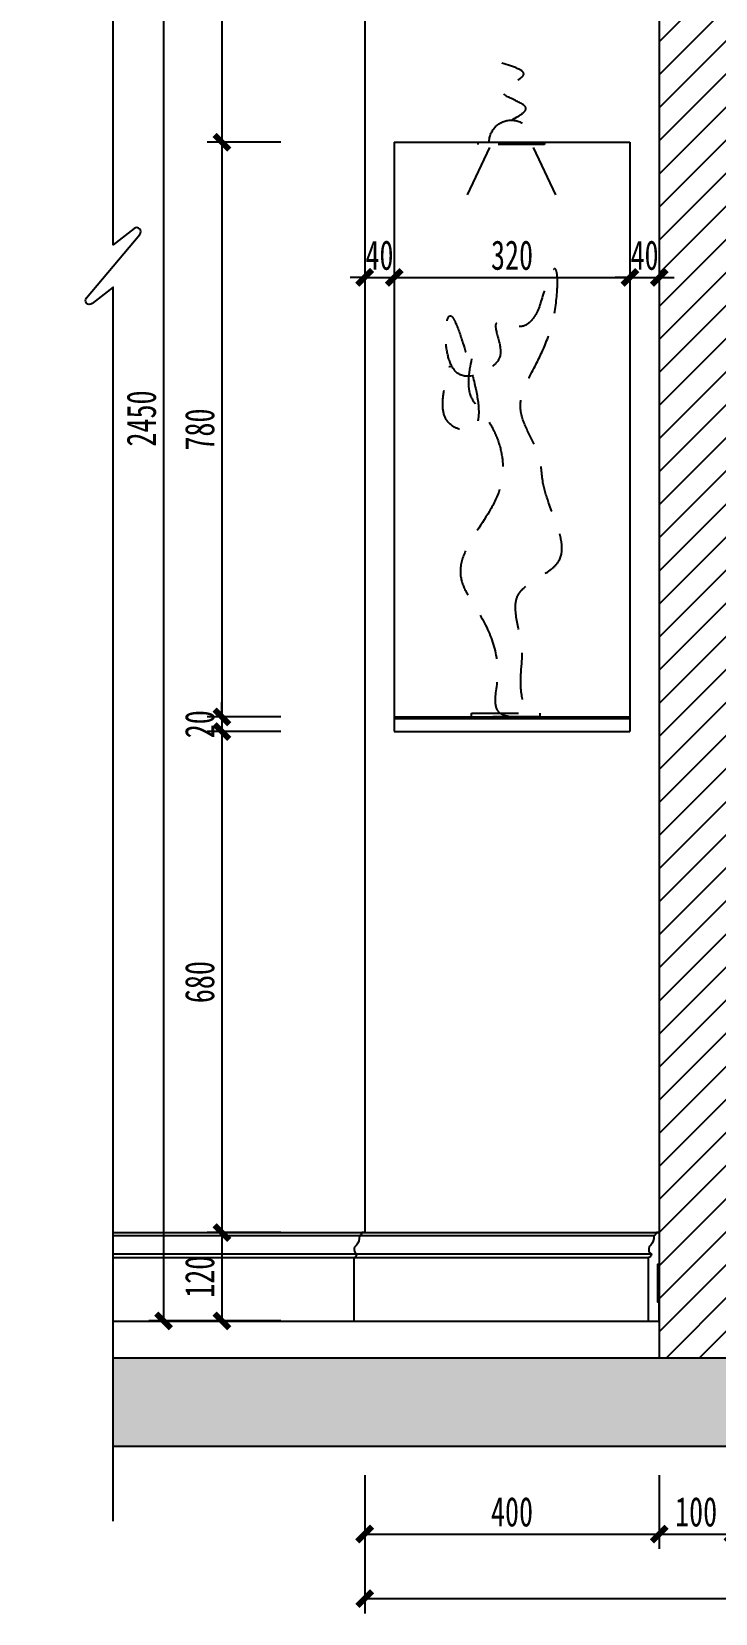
# Model space of a CAD drawing. Header units: millimetres. Extents: x 3104083 to 3173399, y -3165492 to -3044687.
# Drawn here: x 3149409 to 3150337, y -3051175 to -3049028 of the extents above; entities that cross this region are included whole.
import ezdxf

# ---------------------------------------------------------------- set-up
doc = ezdxf.new("R2010")
doc.units = ezdxf.units.MM
doc.header["$LTSCALE"] = 500
doc.header["$MEASUREMENT"] = 0
doc.header["$PDMODE"] = 2
doc.linetypes.add('DASHED', pattern=[19.05, 12.7, -6.35])
doc.linetypes.add('HIDDEN2', pattern=[0.1875, 0.125, -0.0625])
doc.layers.get('0').update_dxf_attribs({"linetype": 'CONTINUOUS'})
doc.layers.get('DEFPOINTS').update_dxf_attribs({"linetype": 'CONTINUOUS'})
for name, color, linetype in [('A-土建墙（含管井、立管）', 6, 'CONTINUOUS'), ('E-Elevation(立面图层)', 134, 'CONTINUOUS'), ('E-立面填充', 250, 'CONTINUOUS'), ('E-立面活动家具', 22, 'DASHED'), ('E-立面轮廓线', 4, 'CONTINUOUS'), ('E-立面造型线', 3, 'CONTINUOUS'), ('IEL-13Light', 134, 'CONTINUOUS'), ('IEL-18Norm', 30, 'CONTINUOUS'), ('IFF-ART', 120, 'CONTINUOUS'), ('W-尺寸', 5, 'CONTINUOUS'), ('W-索引符号', 2, 'CONTINUOUS')]:
    doc.layers.add(name, color=color, linetype=linetype)
doc.styles.add('DIM', font='SimSun.ttf', dxfattribs={"width": 0.7})
doc.dimstyles.new('20', dxfattribs={"dimscale": 20, "dimtxt": 2, "dimasz": 1, "dimexe": 1, "dimexo": 1, "dimgap": 0.5, "dimtad": 1, "dimdec": 0, "dimzin": 0, "dimdsep": 46, "dimtxsty": 'DIM', "dimblk": 'ARCHTICK', "dimcen": 0, "dimclrd": 5, "dimclre": 5, "dimclrt": 35, "dimadec": 0, "dimazin": 0, "dimtfac": 0.5, "dimtdec": 0, "dimtix": 1, "dimtmove": 2, "dimatfit": 2, "dimldrblk": 'A', "dimfxl": 0, "dimtolj": 1, "dimtzin": 0, "dimlwd": -1, "dimlwe": -1, "dimarcsym": 0})

# ---------------------------------------------------------------- blocks, each defined once
blk = doc.blocks.new('sdhhjk')
at = {"layer": 'E-立面活动家具', "ltscale": 0.01}
blk.add_lwpolyline([(168747.1, -128520.3), (168839.6, -128520.3), (168839.6, -128525.2), (168747.1, -128525.2)], close=True, dxfattribs=at)
blk.add_spline([(168747.1, -128039.1), (168747.1, -128092.5), (168761.7, -128112), (168786, -128214.1), (168732.5, -128335.6), (168756.9, -128384.2), (168781.2, -128481.4), (168786, -128520.3), (168815.2, -128520.3), (168815.2, -128496), (168815.2, -128428), (168810.4, -128359.9), (168863.9, -128316.2), (168844.4, -128209.2), (168839.6, -128175.2), (168815.2, -128116.9), (168859, -127980.7), (168859, -127917.5), (168844.4, -127951.6), (168829.8, -127985.6), (168815.2, -127995.3), (168781.2, -127990.5), (168786, -128034.2), (168776.3, -128048.8), (168727.7, -128058.5), (168717.9, -127980.7), (168737.4, -128024.5), (168737.4, -128136.3), (168722.8, -128131.4), (168717.9, -128048.8)], degree=3, dxfattribs=at)
blk = doc.blocks.new('A$C04462B55')
at = {"layer": 'IEL-13Light', "color": 8}
for p, q in [((-29.6, -7.3), (-59.9, -71.5)), ((29.6, -7.3), (59.9, -71.5))]:
    blk.add_line(p, q, dxfattribs=at)
at = {"layer": 'IEL-18Norm', "color": 1, "linetype": 'HIDDEN2'}
blk.add_line((-44.9, -3), (44.9, -3), dxfattribs=at)
at = {"layer": 'IFF-ART', "color": 1, "linetype": 'HIDDEN2'}
for radius, start, end in [(30, 0, 180), (45, 180, 183.8226), (45, 356.1774, 0)]:
    blk.add_arc((0, 0), radius, start, end, dxfattribs=at)
blk.add_spline([(0, 30), (-19.7, 46.9), (12.2, 68.8), (-16.6, 91.2), (12.8, 107.5)], degree=3, dxfattribs=at)
blk = doc.blocks.new('下射灯')
at = {"layer": 'IEL-13Light', "extrusion": (0, 0, -1), "zscale": -1}
blk.add_blockref('A$C04462B55', (0, 0), dxfattribs=at)
blk = doc.blocks.new('*U1119')
at = {"color": 35}
blk.add_lwpolyline([(85.19, 0), (1.44, 0), (2.55, -1.43, -0.901243), (2.15, -1.81), (-2.15, 1.81, 0.901243), (-2.55, 1.43), (-1.44, 0), (-85.19, 0)], format="xyb", dxfattribs=at)
blk = doc.blocks.new('_ArchTick')
at = {"color": 0, "linetype": 'ByBlock', "const_width": 0.4}
blk.add_lwpolyline([(-0.5, -0.5), (0.5, 0.5)], dxfattribs=at)
blk = doc.blocks.new('*D1154')
at = {"layer": 'DEFPOINTS', "color": 0, "ltscale": 100}
for p in [(3149861, -3050419.7), (3150261, -3050419.7), (3150261, -3051067.7)]:
    blk.add_point(p, dxfattribs=at)
at = {"layer": 'W-尺寸', "color": 5, "ltscale": 100}
for p, q in [((3149861, -3050987.7), (3149861, -3051087.7)), ((3150261, -3050987.7), (3150261, -3051087.7)), ((3149861, -3051067.7), (3150261, -3051067.7))]:
    blk.add_line(p, q, dxfattribs=at)
at = {"layer": 'W-尺寸', "color": 5, "ltscale": 100, "xscale": 20, "yscale": 20, "zscale": 20, "rotation": 180}
blk.add_blockref('_ArchTick', (3149861, -3051067.7), dxfattribs=at)
at = {"layer": 'W-尺寸', "color": 5, "ltscale": 100, "xscale": 20, "yscale": 20, "zscale": 20}
blk.add_blockref('_ArchTick', (3150261, -3051067.7), dxfattribs=at)
at = {"layer": 'W-尺寸', "color": 35, "ltscale": 100, "insert": (3150061, -3051037.7), "char_height": 40, "attachment_point": 5, "style": 'DIM'}
blk.add_mtext('\\A1;400', dxfattribs=at)
blk = doc.blocks.new('A')
for p, q in [((-1.44, 1.15), (-1.09, 1.44)), ((-1.44, 1.15), (-0.37, 0)), ((-1.09, 1.44), (0, 0)), ((-0.37, 0), (-2.13, 0)), ((-1.44, -1.15), (-0.37, 0)), ((-1.09, -1.44), (0, 0)), ((-1.44, -1.15), (-1.09, -1.44))]:
    blk.add_line(p, q)
for points in [[(-1.44, 1.15), (-1.09, 1.44), (-0.37, 0), (0, 0)], [(-1.44, -1.15), (-1.09, -1.44), (-0.37, 0), (0, 0)]]:
    blk.add_solid(points)
blk = doc.blocks.new('*D1155')
at = {"layer": 'DEFPOINTS', "color": 0, "ltscale": 100}
for p in [(3150361, -3050338.9), (3150261, -3050419.7), (3150361, -3051067.7)]:
    blk.add_point(p, dxfattribs=at)
at = {"layer": 'W-尺寸', "color": 5, "ltscale": 100}
for p, q in [((3150261, -3050987.7), (3150261, -3051087.7)), ((3150361, -3050987.7), (3150361, -3051087.7)), ((3150261, -3051067.7), (3150361, -3051067.7))]:
    blk.add_line(p, q, dxfattribs=at)
at = {"layer": 'W-尺寸', "color": 5, "ltscale": 100, "xscale": 20, "yscale": 20, "zscale": 20, "rotation": 180}
blk.add_blockref('_ArchTick', (3150261, -3051067.7), dxfattribs=at)
at = {"layer": 'W-尺寸', "color": 5, "ltscale": 100, "xscale": 20, "yscale": 20, "zscale": 20}
blk.add_blockref('_ArchTick', (3150361, -3051067.7), dxfattribs=at)
at = {"layer": 'W-尺寸', "color": 35, "ltscale": 100, "insert": (3150311, -3051037.7), "char_height": 40, "attachment_point": 5, "style": 'DIM'}
blk.add_mtext('\\A1;100', dxfattribs=at)
blk = doc.blocks.new('*D1160')
at = {"layer": 'DEFPOINTS', "color": 0, "ltscale": 100}
for p in [(3149861, -3050987.7), (3151861, -3050987.7), (3151861, -3051155.4)]:
    blk.add_point(p, dxfattribs=at)
at = {"layer": 'W-尺寸', "color": 5, "ltscale": 100}
for p, q in [((3149861, -3051075.4), (3149861, -3051175.4)), ((3151861, -3051075.4), (3151861, -3051175.4)), ((3149861, -3051155.4), (3151861, -3051155.4))]:
    blk.add_line(p, q, dxfattribs=at)
at = {"layer": 'W-尺寸', "color": 5, "ltscale": 100, "xscale": 20, "yscale": 20, "zscale": 20, "rotation": 180}
blk.add_blockref('_ArchTick', (3149861, -3051155.4), dxfattribs=at)
at = {"layer": 'W-尺寸', "color": 5, "ltscale": 100, "xscale": 20, "yscale": 20, "zscale": 20}
blk.add_blockref('_ArchTick', (3151861, -3051155.4), dxfattribs=at)
at = {"layer": 'W-尺寸', "color": 35, "ltscale": 100, "insert": (3150861, -3051125.4), "char_height": 40, "attachment_point": 5, "style": 'DIM'}
blk.add_mtext('\\A1;2000', dxfattribs=at)
blk = doc.blocks.new('*D1174')
at = {"layer": 'DEFPOINTS', "color": 0, "ltscale": 100}
for p in [(3149775.1, -3048328.5), (3149667, -3049178.5), (3149901, -3049178.5)]:
    blk.add_point(p, dxfattribs=at)
at = {"layer": 'W-尺寸', "color": 5, "ltscale": 100}
for p, q in [((3149747, -3048328.5), (3149647, -3048328.5)), ((3149667, -3048328.5), (3149667, -3049178.5)), ((3149747, -3049178.5), (3149647, -3049178.5))]:
    blk.add_line(p, q, dxfattribs=at)
at = {"layer": 'W-尺寸', "color": 5, "ltscale": 100, "xscale": 20, "yscale": 20, "zscale": 20}
for p, rotation in [((3149667, -3048328.5), 90), ((3149667, -3049178.5), 270)]:
    blk.add_blockref('_ArchTick', p, dxfattribs=dict(at, rotation=rotation))
at = {"layer": 'W-尺寸', "color": 35, "ltscale": 100, "insert": (3149637, -3048753.5), "char_height": 40, "attachment_point": 5, "rotation": 90, "style": 'DIM'}
blk.add_mtext('\\A1;850', dxfattribs=at)
blk = doc.blocks.new('*D1175')
at = {"layer": 'DEFPOINTS', "color": 0, "ltscale": 100}
for p in [(3149901, -3049178.5), (3149667, -3049958.5), (3149958.3, -3049958.5)]:
    blk.add_point(p, dxfattribs=at)
at = {"layer": 'W-尺寸', "color": 5, "ltscale": 100}
for p, q in [((3149747, -3049178.5), (3149647, -3049178.5)), ((3149667, -3049178.5), (3149667, -3049958.5)), ((3149747, -3049958.5), (3149647, -3049958.5))]:
    blk.add_line(p, q, dxfattribs=at)
at = {"layer": 'W-尺寸', "color": 5, "ltscale": 100, "xscale": 20, "yscale": 20, "zscale": 20}
for p, rotation in [((3149667, -3049178.5), 90), ((3149667, -3049958.5), 270)]:
    blk.add_blockref('_ArchTick', p, dxfattribs=dict(at, rotation=rotation))
at = {"layer": 'W-尺寸', "color": 35, "ltscale": 100, "insert": (3149637, -3049568.5), "char_height": 40, "attachment_point": 5, "rotation": 90, "style": 'DIM'}
blk.add_mtext('\\A1;780', dxfattribs=at)
blk = doc.blocks.new('*D1176')
at = {"layer": 'DEFPOINTS', "color": 0, "ltscale": 100}
for p in [(3149958.3, -3049958.5), (3149667, -3049978.5), (3149961.4, -3049978.5)]:
    blk.add_point(p, dxfattribs=at)
at = {"layer": 'W-尺寸', "color": 5, "ltscale": 100}
for p, q in [((3149667, -3049958.5), (3149667, -3049938.5)), ((3149747, -3049958.5), (3149647, -3049958.5)), ((3149667, -3049958.5), (3149667, -3049978.5)), ((3149747, -3049978.5), (3149647, -3049978.5)), ((3149667, -3049978.5), (3149667, -3049998.5))]:
    blk.add_line(p, q, dxfattribs=at)
at = {"layer": 'W-尺寸', "color": 5, "ltscale": 100, "xscale": 20, "yscale": 20, "zscale": 20}
for p, rotation in [((3149667, -3049958.5), 270), ((3149667, -3049978.5), 90)]:
    blk.add_blockref('_ArchTick', p, dxfattribs=dict(at, rotation=rotation))
at = {"layer": 'W-尺寸', "color": 35, "ltscale": 100, "insert": (3149637, -3049968.5), "char_height": 40, "attachment_point": 5, "rotation": 90, "style": 'DIM'}
blk.add_mtext('\\A1;20', dxfattribs=at)
blk = doc.blocks.new('*D1177')
at = {"layer": 'DEFPOINTS', "color": 0, "ltscale": 100}
for p in [(3149961.4, -3049978.5), (3149667, -3050658.5), (3149997, -3050658.5)]:
    blk.add_point(p, dxfattribs=at)
at = {"layer": 'W-尺寸', "color": 5, "ltscale": 100}
for p, q in [((3149747, -3049978.5), (3149647, -3049978.5)), ((3149667, -3049978.5), (3149667, -3050658.5)), ((3149747, -3050658.5), (3149647, -3050658.5))]:
    blk.add_line(p, q, dxfattribs=at)
at = {"layer": 'W-尺寸', "color": 5, "ltscale": 100, "xscale": 20, "yscale": 20, "zscale": 20}
for p, rotation in [((3149667, -3049978.5), 90), ((3149667, -3050658.5), 270)]:
    blk.add_blockref('_ArchTick', p, dxfattribs=dict(at, rotation=rotation))
at = {"layer": 'W-尺寸', "color": 35, "ltscale": 100, "insert": (3149637, -3050318.5), "char_height": 40, "attachment_point": 5, "rotation": 90, "style": 'DIM'}
blk.add_mtext('\\A1;680', dxfattribs=at)
blk = doc.blocks.new('*D1178')
at = {"layer": 'DEFPOINTS', "color": 0, "ltscale": 100}
for p in [(3149997, -3050658.5), (3149667, -3050778.5), (3149997, -3050778.5)]:
    blk.add_point(p, dxfattribs=at)
at = {"layer": 'W-尺寸', "color": 5, "ltscale": 100}
for p, q in [((3149747, -3050658.5), (3149647, -3050658.5)), ((3149667, -3050658.5), (3149667, -3050778.5)), ((3149747, -3050778.5), (3149647, -3050778.5))]:
    blk.add_line(p, q, dxfattribs=at)
at = {"layer": 'W-尺寸', "color": 5, "ltscale": 100, "xscale": 20, "yscale": 20, "zscale": 20}
for p, rotation in [((3149667, -3050658.5), 90), ((3149667, -3050778.5), 270)]:
    blk.add_blockref('_ArchTick', p, dxfattribs=dict(at, rotation=rotation))
at = {"layer": 'W-尺寸', "color": 35, "ltscale": 100, "insert": (3149637, -3050718.5), "char_height": 40, "attachment_point": 5, "rotation": 90, "style": 'DIM'}
blk.add_mtext('\\A1;120', dxfattribs=at)
blk = doc.blocks.new('*D1180')
at = {"layer": 'DEFPOINTS', "color": 0, "ltscale": 100}
for p in [(3149775.1, -3048328.5), (3149587.8, -3050778.5), (3149764.4, -3050778.5)]:
    blk.add_point(p, dxfattribs=at)
at = {"layer": 'W-尺寸', "color": 5, "ltscale": 100}
for p, q in [((3149667.8, -3048328.5), (3149567.8, -3048328.5)), ((3149587.8, -3048328.5), (3149587.8, -3050778.5)), ((3149667.8, -3050778.5), (3149567.8, -3050778.5))]:
    blk.add_line(p, q, dxfattribs=at)
at = {"layer": 'W-尺寸', "color": 5, "ltscale": 100, "xscale": 20, "yscale": 20, "zscale": 20}
for p, rotation in [((3149587.8, -3048328.5), 90), ((3149587.8, -3050778.5), 270)]:
    blk.add_blockref('_ArchTick', p, dxfattribs=dict(at, rotation=rotation))
at = {"layer": 'W-尺寸', "color": 35, "ltscale": 100, "insert": (3149557.8, -3049553.5), "char_height": 40, "attachment_point": 5, "rotation": 90, "style": 'DIM'}
blk.add_mtext('\\A1;2450', dxfattribs=at)
blk = doc.blocks.new('*D1181')
at = {"layer": 'DEFPOINTS', "color": 0, "ltscale": 100}
for p in [(3149861, -3049315.6), (3149901, -3049315.6), (3149901, -3049362)]:
    blk.add_point(p, dxfattribs=at)
at = {"layer": 'W-尺寸', "color": 5, "ltscale": 100}
for p, q in [((3149861, -3049335.6), (3149861, -3049382)), ((3149901, -3049335.6), (3149901, -3049382)), ((3149861, -3049362), (3149841, -3049362)), ((3149861, -3049362), (3149901, -3049362)), ((3149901, -3049362), (3149921, -3049362))]:
    blk.add_line(p, q, dxfattribs=at)
at = {"layer": 'W-尺寸', "color": 5, "ltscale": 100, "xscale": 20, "yscale": 20, "zscale": 20}
blk.add_blockref('_ArchTick', (3149861, -3049362), dxfattribs=at)
at = {"layer": 'W-尺寸', "color": 5, "ltscale": 100, "xscale": 20, "yscale": 20, "zscale": 20, "rotation": 180}
blk.add_blockref('_ArchTick', (3149901, -3049362), dxfattribs=at)
at = {"layer": 'W-尺寸', "color": 35, "ltscale": 100, "insert": (3149881, -3049332), "char_height": 40, "attachment_point": 5, "style": 'DIM'}
blk.add_mtext('\\A1;40', dxfattribs=at)
blk = doc.blocks.new('*D1182')
at = {"layer": 'DEFPOINTS', "color": 0, "ltscale": 100}
for p in [(3149901, -3049315.6), (3150221, -3049309.8), (3150221, -3049362)]:
    blk.add_point(p, dxfattribs=at)
at = {"layer": 'W-尺寸', "color": 5, "ltscale": 100}
for p, q in [((3149901, -3049335.6), (3149901, -3049382)), ((3150221, -3049329.8), (3150221, -3049382)), ((3149901, -3049362), (3150221, -3049362))]:
    blk.add_line(p, q, dxfattribs=at)
at = {"layer": 'W-尺寸', "color": 5, "ltscale": 100, "xscale": 20, "yscale": 20, "zscale": 20, "rotation": 180}
blk.add_blockref('_ArchTick', (3149901, -3049362), dxfattribs=at)
at = {"layer": 'W-尺寸', "color": 5, "ltscale": 100, "xscale": 20, "yscale": 20, "zscale": 20}
blk.add_blockref('_ArchTick', (3150221, -3049362), dxfattribs=at)
at = {"layer": 'W-尺寸', "color": 35, "ltscale": 100, "insert": (3150061, -3049332), "char_height": 40, "attachment_point": 5, "style": 'DIM'}
blk.add_mtext('\\A1;320', dxfattribs=at)
blk = doc.blocks.new('*D1183')
at = {"layer": 'DEFPOINTS', "color": 0, "ltscale": 100}
for p in [(3150221, -3049309.8), (3150261, -3049309.8), (3150261, -3049362)]:
    blk.add_point(p, dxfattribs=at)
at = {"layer": 'W-尺寸', "color": 5, "ltscale": 100}
for p, q in [((3150221, -3049329.8), (3150221, -3049382)), ((3150261, -3049329.8), (3150261, -3049382)), ((3150221, -3049362), (3150201, -3049362)), ((3150221, -3049362), (3150261, -3049362)), ((3150261, -3049362), (3150281, -3049362))]:
    blk.add_line(p, q, dxfattribs=at)
at = {"layer": 'W-尺寸', "color": 5, "ltscale": 100, "xscale": 20, "yscale": 20, "zscale": 20}
blk.add_blockref('_ArchTick', (3150221, -3049362), dxfattribs=at)
at = {"layer": 'W-尺寸', "color": 5, "ltscale": 100, "xscale": 20, "yscale": 20, "zscale": 20, "rotation": 180}
blk.add_blockref('_ArchTick', (3150261, -3049362), dxfattribs=at)
at = {"layer": 'W-尺寸', "color": 35, "ltscale": 100, "insert": (3150241, -3049332), "char_height": 40, "attachment_point": 5, "style": 'DIM'}
blk.add_mtext('\\A1;40', dxfattribs=at)

msp = doc.modelspace()

# ---------------------------------------------------------------- hatches: boundary and pattern name
at = {"layer": 'E-立面填充', "ltscale": 0.15}
h = msp.add_hatch(dxfattribs=at)
h.set_pattern_fill('ANSI31', color=8, scale=10, style=0)
h.set_pattern_definition([(45, (3150261.002, -3050658.547), (-22.45064, 22.45064), [])])
h.paths.add_polyline_path([(3150361.002, -3050828.548), (3150361.002, -3048328.548), (3150261.002, -3048328.548), (3150261.002, -3050828.548)])
h = msp.add_hatch(color=256, dxfattribs=at)
edge = h.paths.add_edge_path(flags=17)
edge.add_line((3150955.058, -3050828.548), (3150955.058, -3050948.548))
h.paths.add_polyline_path([(3146348.558, -3050948.548), (3146348.558, -3050828.548), (3144655.036, -3050828.548), (3144655.036, -3050948.548)])
msp.add_hatch(color=256, dxfattribs=at).paths.add_polyline_path([(3151961.669, -3050948.548), (3151961.669, -3050828.548), (3149519.3, -3050828.548), (3149519.3, -3050948.548)])

# ---------------------------------------------------------------- linework, layer by layer
at = {"layer": 'A-土建墙（含管井、立管）', "color": 6}
for p, q in [((3150261.002, -3048328.548), (3150261.002, -3050828.548)), ((3149519.3, -3050828.548), (3151961.669, -3050828.548)), ((3149519.3, -3050948.548), (3151961.669, -3050948.548))]:
    msp.add_line(p, q, dxfattribs=at)
at = {"layer": 'E-Elevation(立面图层)', "color": 251, "ltscale": 100}
for p, q in [((3150253.717, -3050662.833), (3149519.3, -3050662.833)), ((3150250.288, -3050687.691), (3149519.3, -3050687.691)), ((3150246.002, -3050692.833), (3149519.3, -3050692.833))]:
    msp.add_line(p, q, dxfattribs=at)
at = {"layer": 'E-立面轮廓线'}
msp.add_line((3149519.3, -3050778.548), (3150261.002, -3050778.548), dxfattribs=at)
msp.add_line((3149519.3, -3050778.548), (3150261.002, -3050778.548), dxfattribs=at)
at = {"layer": 'E-立面造型线', "ltscale": 0.15}
for p, q in [((3149861.002, -3048328.548), (3149861.002, -3050658.548)), ((3149901.002, -3049178.548), (3150221.002, -3049178.548)), ((3149901.002, -3049178.548), (3149901.002, -3049978.548)), ((3150221.002, -3049178.548), (3150221.002, -3049978.548)), ((3149901.002, -3049958.548), (3150221.002, -3049958.548)), ((3149901.002, -3049960.548), (3150221.002, -3049960.548)), ((3149901.002, -3049978.548), (3150221.002, -3049978.548))]:
    msp.add_line(p, q, dxfattribs=at)
at = {"layer": 'E-立面造型线'}
msp.add_line((3149519.3, -3050658.548), (3150261.002, -3050658.548), dxfattribs=at)
msp.add_lwpolyline([(3149861.002, -3050658.547), (3149857.002, -3050658.547, -0.31331068), (3149853.717, -3050662.833, -0.18548323), (3149849.629, -3050675.794, 0.56502427), (3149850.288, -3050687.69, -0.28066969), (3149846.002, -3050692.833), (3149846.002, -3050778.547), (3149861.002, -3050778.547)], format="xyb", dxfattribs=at)
at = {"layer": 'E-立面造型线', "color": 44}
msp.add_lwpolyline([(3150261.002, -3050658.548), (3150257.002, -3050658.548, -0.31331068), (3150253.717, -3050662.833, -0.18548323), (3150249.629, -3050675.795, 0.56502427), (3150250.288, -3050687.691, -0.28066969), (3150246.002, -3050692.833), (3150246.002, -3050778.548), (3150261.002, -3050778.548), (3150261.002, -3050752.833), (3150258.859, -3050752.833), (3150258.859, -3050701.405), (3150261.002, -3050701.405)], format="xyb", dxfattribs=at)

# ---------------------------------------------------------------- block references
at = {"layer": 'E-立面活动家具', "color": 251, "linetype": 'DASHED', "ltscale": 0.3}
msp.add_blockref('sdhhjk', (2981259.012, -2921433.239), dxfattribs=at)
at = {"layer": 'E-立面造型线', "color": 44, "ltscale": 0.15}
msp.add_blockref('下射灯', (3150060.002, -3049178.548), dxfattribs=at)
at = {"layer": 'W-索引符号', "color": 1, "xscale": 20, "yscale": 20, "zscale": 20, "rotation": 270}
msp.add_blockref('*U1119', (3149519.3, -3049346.579), dxfattribs=at)

# ---------------------------------------------------------------- dimensions: what is measured, and where the dimension line sits
at = {"layer": 'W-尺寸', "color": 251, "ltscale": 100}
for base, p1, p2, picture, middle in [((3149587.777, -3050778.548), (3149775.095, -3048328.548), (3149764.378, -3050778.548), '*D1180', (3149557.777, -3049553.548)), ((3149667.019, -3049178.548), (3149775.095, -3048328.548), (3149901.002, -3049178.548), '*D1174', (3149637.019, -3048753.548)), ((3149667.019, -3049958.548), (3149901.002, -3049178.548), (3149958.314, -3049958.548), '*D1175', (3149637.019, -3049568.548)), ((3149667.019, -3049978.548), (3149958.314, -3049958.548), (3149961.371, -3049978.548), '*D1176', (3149637.019, -3049968.548)), ((3149667.019, -3050658.548), (3149961.371, -3049978.548), (3149997.004, -3050658.548), '*D1177', (3149637.019, -3050318.548)), ((3149667.019, -3050778.548), (3149997.004, -3050658.548), (3149997.004, -3050778.548), '*D1178', (3149637.019, -3050718.548))]:
    dim = msp.add_linear_dim(base=base, p1=p1, p2=p2, angle=90, dimstyle='20', dxfattribs=at)
    dim.commit()
    dim.dimension.update_dxf_attribs({"geometry": picture, "text_midpoint": middle})
for base, p1, p2, picture, middle in [((3149901.002, -3049362.01), (3149861.002, -3049315.59), (3149901.002, -3049315.59), '*D1181', (3149881.002, -3049332.01)), ((3150221.002, -3049362.01), (3149901.002, -3049315.59), (3150221.002, -3049309.787), '*D1182', (3150061.002, -3049332.01)), ((3150261.002, -3049362.01), (3150221.002, -3049309.787), (3150261.002, -3049309.787), '*D1183', (3150241.002, -3049332.01)), ((3150361.002, -3051067.666), (3150261.002, -3050419.724), (3150361.002, -3050338.883), '*D1155', (3150311.002, -3051037.666)), ((3150261.002, -3051067.666), (3149861.002, -3050419.724), (3150261.002, -3050419.724), '*D1154', (3150061.002, -3051037.666)), ((3151861.002, -3051155.357), (3149861.002, -3050987.666), (3151861.002, -3050987.666), '*D1160', (3150861.002, -3051125.357))]:
    dim = msp.add_linear_dim(base=base, p1=p1, p2=p2, dimstyle='20', dxfattribs=at)
    dim.commit()
    dim.dimension.update_dxf_attribs({"geometry": picture, "text_midpoint": middle})

doc.saveas('drawing.dxf')
